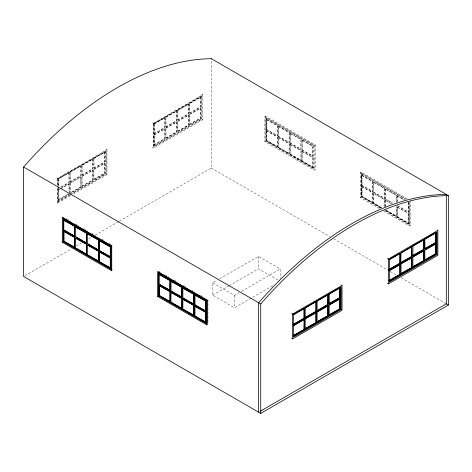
<?xml version="1.0" encoding="UTF-8"?>
<svg xmlns="http://www.w3.org/2000/svg" width="472" height="472" viewBox="0 0 472 472"><rect width="100%" height="100%" fill="white"/><g stroke="black" fill="none" stroke-linecap="round" stroke-linejoin="round"><path stroke-width="0.35" stroke-dasharray="2.36 1.77" d="M56.64 177.773L57.549 178.298L106.973 149.76L106.973 174.64L73.39 194.027M152.462 122.744L153.37 123.269L202.795 94.736L202.795 119.617L153.37 148.149L152.462 147.624L201.886 119.091L202.795 119.617M57.773 185.077L57.773 178.587L105.297 151.146L106.023 151.565L106.023 173.932L71.809 193.685M153.595 123.558L201.119 96.123L201.845 96.542L154.32 123.983L153.595 123.558L153.595 145.925L154.32 146.344L201.845 118.903L201.119 118.484L153.595 145.925M61.295 187.083L69.16 182.54L68.983 172.557L58.085 178.847L58.085 185.903M69.968 171.991L81.042 165.802L81.042 175.678L70.145 181.974L69.968 171.991L81.042 165.802M81.886 165.159L92.884 159.023L92.884 168.793L82.069 175.035L81.886 165.159L92.884 159.023M93.769 158.303L104.766 152.161L104.766 161.931L93.952 168.174L93.769 158.303L104.766 152.161M69.16 172.663L58.268 178.953L58.268 187.419M153.907 123.823L164.982 117.634L164.982 127.517L154.084 133.806L153.907 123.823L164.982 117.634M165.784 116.962L176.864 110.778L176.864 120.655L165.967 126.944L165.784 116.962L176.864 110.778M177.708 110.135L188.706 103.993L188.706 113.764L177.891 120.012L177.708 110.135L188.706 103.993M189.591 103.274L200.588 97.138L200.588 106.908L189.773 113.15L189.591 103.274L200.588 97.138M57.773 178.587L58.498 179.006L106.023 151.565M61.112 186.977L69.16 182.54M69.968 181.867L81.042 175.678M81.886 174.929L92.884 168.793M93.769 168.073L104.766 161.931M177.708 119.906L188.706 113.764M189.591 113.044L200.588 106.908M153.907 133.7L164.982 127.517M165.784 126.844L176.864 120.655M68.558 194.069L58.085 199.91L58.085 190.033L59.903 188.983M60.504 188.635L69.16 183.844L69.16 193.721M81.042 186.865L69.968 193.048L69.968 183.171L80.859 176.882L81.042 186.865L70.145 193.154M81.845 176.31L92.925 170.126L92.925 180.003L82.028 186.292L81.845 176.31L92.925 170.126M93.727 169.454L104.808 163.265L104.808 173.141L93.91 179.437L93.727 169.454L104.808 163.265M58.085 190.033L60.08 189.089M60.687 188.735L69.16 183.844M69.968 183.171L81.042 176.982M153.907 135.004L164.982 128.821L164.982 138.697L154.084 144.987L153.907 135.004L164.982 128.821M165.784 128.148L176.864 121.959L176.864 131.835L165.967 138.131L165.784 128.148L176.864 121.959M177.667 121.286L188.747 115.097L188.747 124.98L177.85 131.269L177.667 121.286L188.747 115.097M189.549 114.425L200.63 108.241L200.63 118.118L189.732 124.407L189.549 114.425L200.63 108.241M58.085 199.91L68.983 193.614M81.845 186.192L92.925 180.003M93.727 179.33L104.808 173.141M153.907 144.88L164.982 138.697M165.784 138.025L176.864 131.835M177.667 131.163L188.747 124.98M189.549 124.301L200.63 118.118M57.773 187.962L57.773 200.948L69.177 194.364M69.815 193.998L105.297 173.513L106.023 173.932M57.773 200.948L58.498 201.367L71.172 194.051M69.95 194.965L56.64 202.653L57.549 203.172L70.859 195.491M70.582 194.6L106.07 174.115L106.973 174.64M264.88 116.779L265.783 116.254L315.213 144.786L315.213 169.666L314.305 170.191L264.88 141.653L264.88 116.779L314.305 145.311L315.213 144.786M266.007 118.478L266.733 118.059L314.263 145.5L313.538 145.919L266.007 118.478L266.007 140.839L313.538 168.28L314.263 167.861L266.733 140.42L266.007 140.839M266.32 119.516L277.4 125.705L277.217 135.688L266.32 129.399L266.32 119.516L277.4 125.705M266.32 129.399L277.4 135.582M266.32 130.703L277.4 136.886L277.217 146.869L266.32 140.579L266.32 130.703L277.4 136.886M278.203 126.378L289.283 132.567L289.1 142.55L278.203 136.255L278.203 126.378L289.283 132.567M24.874 275.731L71.473 248.827M76.582 245.882L81.685 242.932M88.706 238.879L91.898 237.038M95.09 235.192L118.708 221.557M119.345 221.191L211.267 168.12L211.208 59.354M266.32 140.579L277.4 146.762M264.88 141.653L265.783 141.128L315.213 169.666M278.203 136.255L289.283 142.444M278.203 137.559L289.283 143.748L289.1 153.73L278.203 147.435L278.203 137.559L289.283 143.748M290.121 133.316L301.118 139.452L300.941 149.329L290.121 143.087L290.121 133.316L301.118 139.452M278.203 147.435L289.283 153.624M290.121 143.087L301.118 149.223M290.085 144.42L301.16 150.603L300.983 160.586L290.085 154.297L290.085 144.42L301.16 150.603M302.003 140.172L313.001 146.314L312.818 156.191L302.003 149.943L302.003 140.172L313.001 146.314M290.085 154.297L301.16 160.486M302.003 149.943L313.001 156.084M301.962 151.276L313.042 157.465L312.859 167.448L301.962 161.158L301.962 151.276L313.042 157.465M301.962 161.158L313.042 167.342M379.222 208.494L360.213 197.514L360.213 172.64L361.121 172.115L407.377 198.818M380.987 208.046L361.346 196.7L361.346 174.339L362.071 173.92L406.427 199.532M361.652 175.377L372.732 181.567L372.55 191.549L361.652 185.26L361.652 175.377L372.732 181.567M361.652 185.26L372.732 191.443M361.652 186.564L372.732 192.747L372.55 202.73L361.652 196.44L361.652 186.564L372.732 192.747M373.535 182.239L384.615 188.428L384.432 198.411L373.535 192.116L373.535 182.239L384.615 188.428M361.346 196.7L362.071 196.281L381.712 207.627M360.213 197.514L361.121 196.995L380.762 208.335M272.598 285.749L234.472 307.762L212.683 295.183L212.683 282.817L217.132 280.244M219.675 278.781L258.438 256.402L280.22 268.981L280.22 278.439M373.535 192.116L384.615 198.305M381.406 207.845L373.535 203.302L373.718 193.313L384.615 199.609L384.615 206.665M393.093 203.355L385.459 198.948L385.642 189.071L396.456 195.314L396.456 202.293M212.683 295.183L228.572 286.008M229.209 285.643L258.438 268.769L279.601 280.988M373.535 203.302L381.588 207.739M385.459 198.948L392.639 202.883M373.535 193.42L384.615 199.609M385.417 206.63L385.6 200.175L391.654 203.674M385.459 189.178L396.456 195.314M397.341 201.621L397.518 195.933L403.884 199.603M212.683 282.817L234.472 295.389L238.92 292.823M241.463 291.354L280.22 268.981M397.3 207.143L408.374 213.326L408.197 223.309L397.3 217.02L397.3 207.143L408.374 213.326M396.315 216.453L396.498 206.465L396.315 216.453L385.417 210.158L396.498 216.347M397.3 217.02L408.374 223.203M397.341 205.81L408.156 212.052L408.339 202.175M385.423 210.606L408.87 224.141L409.596 223.722L409.596 202.081M383.659 211.055L409.637 226.053L410.546 225.527L410.546 200.647M360.213 172.64L406.469 199.343M361.346 174.339L405.064 199.585M397.341 196.039L404.339 200.075M397.518 205.703L408.339 211.946M202.795 94.736L201.886 94.211L201.886 119.091M385.417 200.281L391.471 203.774M386.149 210.188L409.596 223.722M372.732 202.624L361.835 196.334L361.835 186.458M384.568 210.53L410.546 225.527M211.208 168.05L329.834 236.578M333.657 238.785L387.842 270.067M390.332 271.465L396.763 275.217M401.171 277.725L445.214 303.189M106.973 149.76L106.07 149.235L106.07 174.115M58.268 188.829L58.085 186.611M158.545 271.075L161.082 272.539M164.881 274.733L169.318 277.294M173.755 279.855L177.555 282.049M183.26 285.342L185.797 286.805M191.496 290.097L194.033 291.56M200.37 295.218L204.169 297.413M66.381 218.683L70.818 221.244M75.254 223.805L79.054 225.999M83.491 228.56L87.29 230.755M91.727 233.315L95.533 235.51M101.869 239.168L104.4 240.631M108.837 243.192L112.637 245.387M409.637 201.904L409.637 226.053M408.87 202.5L408.87 224.141M408.156 202.281L408.156 212.052M408.197 213.432L408.197 223.309M397.518 195.933L397.518 201.514M397.477 207.037L397.477 216.913M396.273 195.42L396.273 202.399M385.642 189.071L385.642 198.842M385.6 200.175L385.6 206.524M384.432 188.529L384.432 198.411M384.432 199.715L384.432 206.771M373.718 182.133L373.718 192.015M373.718 193.313L373.718 203.196M372.55 181.673L372.55 191.549M372.55 192.853L372.55 202.73M362.071 173.92L362.071 196.281M361.835 175.277L361.835 185.154M361.121 172.115L361.121 196.995M314.305 145.311L314.305 170.191M313.538 145.919L313.538 168.28M312.859 157.571L312.859 167.448M312.818 146.42L312.818 156.191M302.186 140.072L302.186 149.842M302.145 151.176L302.145 161.052M300.983 150.71L300.983 160.586M300.941 139.559L300.941 149.329M290.304 133.21L290.304 142.981M290.262 144.314L290.262 154.191M289.1 132.667L289.1 142.55M289.1 143.848L289.1 153.73M278.386 126.272L278.386 136.154M278.386 137.452L278.386 147.335M277.217 125.812L277.217 135.688M277.217 136.992L277.217 146.869M266.733 118.059L266.733 140.42M266.503 119.416L266.503 129.293M266.503 130.596L266.503 140.473M265.783 116.254L265.783 141.128M258.438 256.402L258.438 268.769M234.472 295.389L234.472 307.762M207.975 299.608L207.975 324.488M201.119 96.123L201.119 118.484M200.405 97.031L200.405 106.802M200.447 108.135L200.447 118.012M189.773 103.38L189.773 113.15M189.732 114.531L189.732 124.407M188.523 103.893L188.523 113.658M188.564 114.997L188.564 124.873M177.891 110.241L177.891 120.012M177.85 121.392L177.85 131.269M176.681 110.672L176.681 120.549M176.681 121.853L176.681 131.729M165.967 117.068L165.967 126.944M165.967 128.248L165.967 138.131M164.805 117.534L164.805 127.41M164.805 128.714L164.805 138.591M154.32 123.983L154.32 146.344M154.084 123.93L154.084 133.806M154.084 135.11L154.084 144.987M153.37 123.269L153.37 148.149M105.297 151.146L105.297 173.513M104.625 163.159L104.625 173.041M104.583 152.055L104.583 161.825M93.952 158.403L93.952 168.174M93.91 169.554L93.91 179.437M92.701 158.917L92.701 168.687M92.742 170.02L92.742 179.897M82.069 165.265L82.069 175.035M82.028 176.416L82.028 186.292M80.859 165.696L80.859 175.578M80.859 176.882L80.859 186.759M70.145 172.091L70.145 181.974M70.145 183.278L70.145 192.446M68.983 172.557L68.983 182.434M68.983 183.738L68.983 191.502M58.498 179.006L58.498 186.222M58.498 186.941L58.498 201.367M58.268 190.133L58.268 200.016M57.549 178.298L57.549 185.614M57.549 188.54L57.549 203.172"/><path stroke-width="0.71" d="M63.437 219.079L64.162 218.66L111.687 246.101L110.961 246.52L63.437 219.079L63.437 241.44L110.961 268.881L111.687 268.462M63.791 220.2L74.788 226.336L74.605 236.212L63.791 229.97L63.791 220.2L74.788 226.336M63.791 229.97L74.788 236.106M63.749 231.304L74.83 237.487L74.647 247.47L63.749 241.18L63.749 231.304L74.83 237.487M75.667 227.056L86.665 233.197L86.488 243.074L75.667 236.826L75.667 227.056L86.665 233.197M63.749 241.18L74.83 247.363M62.304 242.254L111.734 270.792L111.734 245.912L62.304 217.38L62.304 242.254L63.213 241.735L112.006 269.901M75.667 236.826L82.848 240.761M75.632 238.159L86.706 244.348L86.529 254.331L75.632 248.042L75.632 238.159L86.706 244.348M87.509 233.841L98.589 240.024L98.406 250.007L87.509 243.717L87.509 233.841L98.589 240.024M75.632 248.042L86.706 254.225M87.509 243.717L98.589 249.906M87.509 245.021L98.589 251.21L98.406 261.193L87.509 254.898L87.509 245.021L98.589 251.21M99.391 240.696L110.472 246.885L110.289 256.868L99.391 250.579L99.391 240.696L110.472 246.885M87.509 254.898L98.589 261.087M99.391 250.579L110.472 256.762M99.391 251.883L110.472 258.066L110.289 268.049L99.391 261.759L99.391 251.883L110.472 258.066M99.391 261.759L110.472 267.943M158.769 273.3L159.501 272.881L207.025 300.316L207.025 322.683L206.299 323.102L158.769 295.661L158.769 273.3L206.299 300.735L207.025 300.316M159.123 274.415L170.121 280.557L169.938 290.433L159.123 284.185L159.123 274.415L170.121 280.557M159.123 284.185L170.121 290.327M159.082 285.519L170.162 291.708L169.979 301.691L159.082 295.401L159.082 285.519L170.162 291.708M171.006 281.277L182.003 287.418L181.82 297.289L171.006 291.047L171.006 281.277L182.003 287.418M159.082 295.401L170.162 301.584M157.642 296.475L207.066 325.013L207.066 300.133L157.642 271.595L157.642 296.475L158.545 295.95L207.338 324.122M171.006 291.047L182.003 297.189M170.964 292.38L182.044 298.57L181.862 308.552L170.964 302.257L170.964 292.38L182.044 298.57M182.847 288.062L193.921 294.245L193.744 304.228L182.847 297.938L182.847 288.062L193.921 294.245M170.964 302.257L182.044 308.446M182.847 297.938L193.921 304.121M182.847 299.242L193.921 305.425L193.744 315.408L182.847 309.119L182.847 299.242L193.921 305.425M194.724 294.917L205.804 301.106L205.621 311.089L194.724 304.794L194.724 294.917L205.804 301.106M182.847 309.119L193.921 315.302M194.724 304.794L205.804 310.983M194.724 306.098L205.804 312.287L205.621 322.27L194.724 315.98L194.724 306.098L205.804 312.287M194.724 315.98L205.804 322.164M291.69 313.473L292.599 313.998L342.023 285.466L342.023 310.34L292.599 338.878L291.69 338.353M387.512 258.45L388.415 258.975L437.845 230.436L437.845 255.317L388.415 283.855L387.512 283.33M293.13 314.553L295.555 313.154M296.764 312.452L297.974 311.756M299.183 311.06L300.398 310.358M301.608 309.661L302.817 308.959M305.012 307.691L306.222 306.995M307.431 306.293L313.491 302.8M314.7 302.098L316.092 301.508L316.092 311.384L305.012 317.573L316.092 311.384M318.842 299.761L320.116 299.03M321.391 298.292L325.839 295.72M337.722 288.864L339.81 287.867L339.81 297.637L328.996 303.879L328.813 294.003L330.724 292.9M331.999 292.168L333.905 291.065M335.179 290.333L336.447 289.596M293.313 314.659L304.21 308.363L304.21 318.246L293.313 324.535M316.092 301.508L305.195 307.797L305.195 317.674M316.936 300.865L327.934 294.723L327.934 304.493L317.113 310.741L327.934 304.493M328.813 294.003L339.81 287.867M391.371 258.131L392.586 257.429M393.796 256.733L399.241 253.582M406.888 249.169L408.097 248.473M409.307 247.776L410.522 247.074M413.389 245.469L414.664 244.738M415.938 244L417.844 242.897M419.118 242.165L420.387 241.428M421.661 240.696L423.75 239.699L423.75 249.47L412.758 255.606L423.75 249.47M425.272 238.614L427.815 237.139M429.726 236.041L434.818 233.103M389.134 259.63L400.032 253.34L400.032 263.217L389.134 269.512M411.914 246.478L401.017 252.774L400.834 262.544L411.914 256.361L411.731 246.378L411.731 256.255M412.758 245.835L423.75 239.699M424.818 248.856L435.632 242.608L435.632 232.838L424.818 239.086L424.818 248.856L424.635 238.98M293.13 324.429L304.21 318.246M328.813 303.773L339.81 297.637M388.952 269.406L400.032 263.217M424.635 248.75L435.632 242.608M401.017 262.65L411.914 256.361M293.13 325.733L303.425 319.792M316.092 312.688L305.012 318.871L316.092 312.688L316.092 322.565L305.012 328.754L316.092 322.565M327.975 305.827L316.895 312.016L327.975 305.827L327.975 315.703L316.895 321.892L327.975 315.703M328.777 305.154L339.852 298.971L339.852 308.847L328.954 315.137L328.777 305.154L339.852 298.971M293.313 325.839L304.21 319.55L304.21 329.426L293.313 335.716M388.952 270.71L400.032 264.521L400.032 274.397L389.134 280.692M411.914 257.659L400.834 263.848L411.914 257.659L411.914 267.541L400.834 273.725L411.914 267.541M423.791 250.803L412.717 256.986L423.791 250.803L423.791 260.68L412.717 266.869L423.791 260.68M424.593 250.13L435.674 243.941L435.674 253.818L424.776 260.113L424.593 250.13L435.674 243.941M389.134 270.81L400.032 264.521M293.13 335.61L304.21 329.426M328.777 315.031L339.852 308.847M388.952 280.586L400.032 274.397M424.593 260.007L435.674 253.818M293.454 336.288L340.347 309.213L341.073 309.632L341.073 287.271L293.549 314.706L293.549 337.073L341.073 309.632M389.276 281.259L436.169 254.19L436.895 254.609L436.895 232.248L389.365 259.683L389.365 282.044L436.895 254.609M260.562 411.065L446.311 303.826L446.311 195.868M211.267 58.693A300.062 173.242 -60 0 0 23.6 167.041L23.6 276.468L260.733 413.378L448.4 305.03L445.851 303.561M211.208 58.622L448.4 195.603A300.062 173.242 -60 0 0 260.733 303.95L23.6 167.041M436.936 229.911L437.845 230.436M435.632 232.838L435.449 242.502M400.032 253.34L399.849 263.111M341.114 284.94L342.023 285.466M327.934 294.723L327.751 304.387M304.21 319.55L304.027 329.32M84.122 241.499L86.034 242.602M448.341 195.532L448.341 304.959M436.169 232.548L436.169 254.19M435.491 243.835L435.491 253.718M424.776 250.237L424.776 260.113M423.614 250.697L423.614 260.573M423.573 239.593L423.573 249.363M412.935 245.941L412.935 255.712M412.894 257.092L412.894 266.969M411.731 257.559L411.731 267.435M401.017 263.954L401.017 273.831M399.849 264.414L399.849 274.297M388.415 258.975L388.415 283.855M340.347 287.572L340.347 309.213M339.633 287.761L339.633 297.531M339.675 298.864L339.675 308.741M328.996 294.109L328.996 303.879M328.954 305.26L328.954 315.137M327.792 305.72L327.792 315.603M317.113 300.971L317.113 310.741M317.078 312.122L317.078 321.998M315.91 301.401L315.91 311.278M315.91 312.582L315.91 322.459M305.195 318.978L305.195 328.854M304.027 308.263L304.027 318.14M292.599 313.998L292.599 338.878M260.733 303.95L260.733 413.378M258.65 412.174L258.65 302.747A300.062 173.242 -60 0 1 446.311 194.399M206.299 300.735L206.299 323.102M205.621 301.207L205.621 311.089M205.621 312.393L205.621 322.27M194.906 294.811L194.906 304.694M194.906 305.998L194.906 315.874M193.744 294.351L193.744 304.228M193.744 305.531L193.744 315.408M181.82 287.519L181.82 297.289M181.862 298.67L181.862 308.552M169.938 280.663L169.938 290.433M169.979 291.814L169.979 301.691M159.265 285.418L159.265 295.295M158.545 271.807L158.545 295.95M110.961 246.52L110.961 268.881M110.289 246.992L110.289 256.868M110.289 258.172L110.289 268.049M99.574 240.596L99.574 250.473M99.574 251.777L99.574 261.653M98.406 240.13L98.406 250.007M98.406 251.31L98.406 261.193M86.529 244.455L86.529 254.331M86.488 233.304L86.488 243.074M74.605 226.442L74.605 236.212M74.647 237.593L74.647 247.47M63.932 231.197L63.932 241.074M63.213 217.586L63.213 241.735"/></g></svg>
